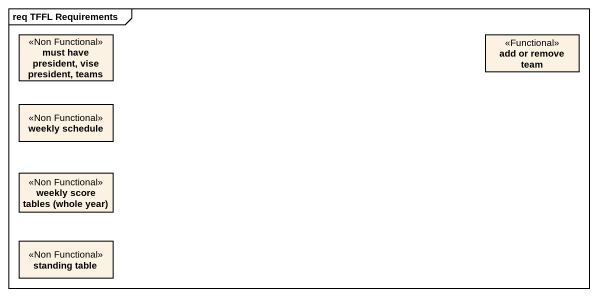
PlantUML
@startuml
mainframe req TFFL Requirements
hide circle
hide empty members
class "must have president, vise president, teams" as must_have_president_vise <<Non Functional>>
class "add or remove team" as add_or_remove_team <<Functional>>
class "weekly schedule" as weekly_schedule <<Non Functional>>
class "weekly score tables (whole year)" as weekly_score_tables_whole <<Non Functional>>
class "standing table" as standing_table <<Non Functional>>
@enduml
